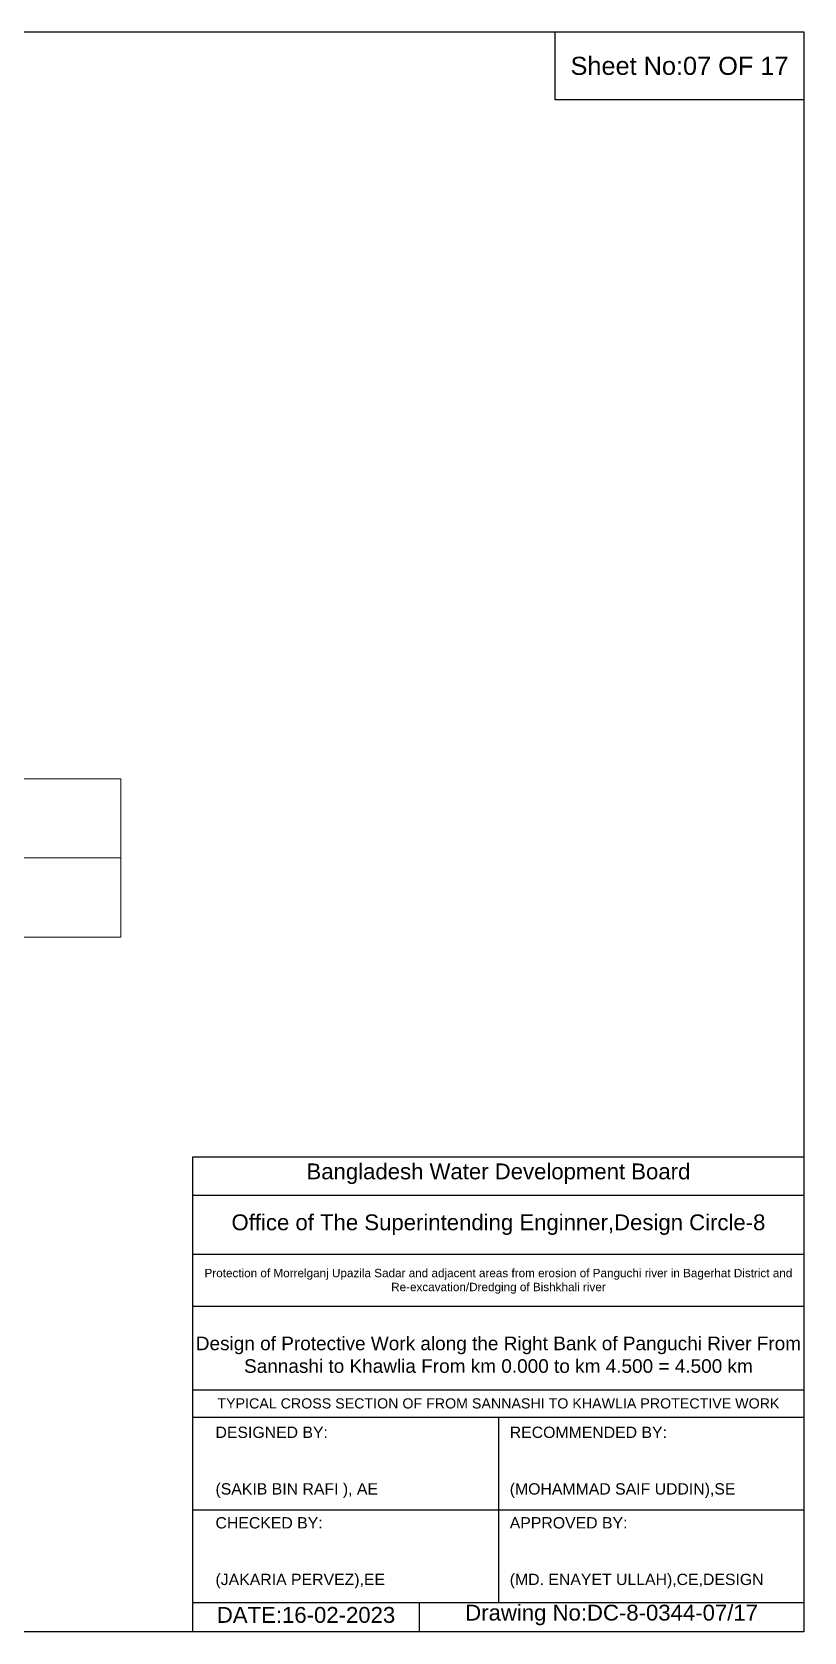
# Model space of a CAD drawing. Header units: inches. Extents: x 89000 to 337533, y -10828 to 570.
# Drawn here: x 186427 to 189838, y -9222 to -2151 of the extents above; entities that cross this region are included whole.
import ezdxf

# ---------------------------------------------------------------- set-up
doc = ezdxf.new("R2010")
doc.units = ezdxf.units.IN
doc.header["$LTSCALE"] = 7
doc.header["$MEASUREMENT"] = 0
doc.layers.add('Cross section Data Border', color=7, linetype='Continuous', lineweight=9)
doc.styles.get("Standard").update_dxf_attribs({"font": 'arial.ttf'})

msp = doc.modelspace()

# ---------------------------------------------------------------- linework, layer by layer
for points in [[(179837.83345, -2150.90957), (189837.83345, -2150.90957), (189837.83345, -9221.90957), (179837.83345, -9221.90957)], [(188737.83345, -2150.90957), (189837.83345, -2150.90957), (189837.83345, -2450.90957), (188737.83345, -2450.90957)]]:
    msp.add_lwpolyline(points, close=True)
for points in [[(187137.83345, -9221.90957), (187137.83345, -7121.90957), (189837.83345, -7121.90957)], [(187137.83345, -7291.90957), (189837.83345, -7291.90957)], [(187137.83345, -7551.90957), (189837.83345, -7551.90957)], [(187137.83345, -7781.90957), (189837.83345, -7781.90957)], [(187137.83345, -8151.90957), (189837.83345, -8151.90957)], [(187137.83345, -8271.90957), (189837.83345, -8271.90957)], [(188487.83345, -8271.90957), (188487.83345, -9091.90957)], [(187137.83345, -8681.90957), (189837.83345, -8681.90957)], [(187137.83345, -9091.90957), (189837.83345, -9091.90957)], [(188137.83345, -9091.90957), (188137.83345, -9221.90957)]]:
    msp.add_lwpolyline(points)
at = {"layer": 'Cross section Data Border'}
msp.add_lwpolyline([(179937.83345, -5450.90957), (186819.10314, -5450.90957), (186819.10314, -6150.90957), (179937.83345, -6150.90957)], close=True, dxfattribs=at)
msp.add_lwpolyline([(179937.83345, -5800.90957), (186819.10314, -5800.90957)], dxfattribs=at)

# ---------------------------------------------------------------- texts
at = {"attachment_point": 5}
for s, insert, char_height in [('Sheet No:07 OF 17', (189287.83345, -2300.90957), 80), ('Bangladesh Water Development Board', (188487.83345, -7196.90957), 70), ('Office of The Superintending Enginner,Design Circle-8', (188487.83345, -7421.90957), 70)]:
    msp.add_mtext(s, dxfattribs=dict(at, insert=insert, char_height=char_height))
for s, insert, char_height, width, attachment_point in [('Protection of Morrelganj Upazila Sadar and adjacent areas from erosion of Panguchi river in Bagerhat District and Re-excavation/Dredging of Bishkhali river', (188487.83345, -7671.90957), 37, 2800, 5), ('Design of Protective Work along the Right Bank of Panguchi River From Sannashi to Khawlia From km 0.000 to km 4.500 = 4.500 km', (188487.83345, -7996.90957), 60, 2700, 5), ('TYPICAL CROSS SECTION OF FROM SANNASHI TO KHAWLIA PROTECTIVE WORK', (188487.83345, -8211.90957), 45, 2800, 5), ('DESIGNED BY:^J^J^J(SAKIB BIN RAFI ), AE', (187237.83345, -8471.90957), 50, 1400, 4), ('RECOMMENDED BY:^J^J^J(MOHAMMAD SAIF UDDIN),SE', (188537.83345, -8471.90957), 50, 1400, 4), ('CHECKED BY:^J^J^J(JAKARIA PERVEZ),EE', (187237.83345, -8871.90957), 50, 1400, 4), ('APPROVED BY:^J^J^J(MD. ENAYET ULLAH),CE,DESIGN', (188537.83345, -8871.90957), 50, 1400, 4), ('DATE:16-02-2023', (187637.83345, -9146.90957), 70, 1400, 5), ('Drawing No:DC-8-0344-07/17', (188987.83345, -9146.90957), 70, 2200, 5)]:
    msp.add_mtext(s, dxfattribs=dict(insert=insert, char_height=char_height, width=width, attachment_point=attachment_point))

doc.saveas('drawing.dxf')
